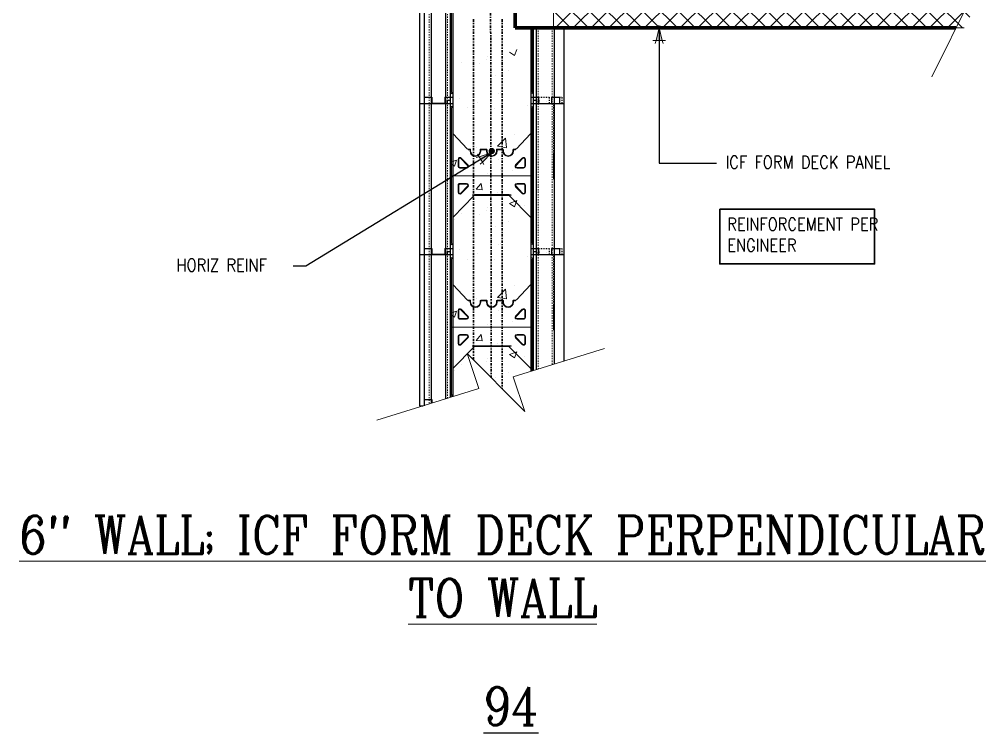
# Model space of a CAD drawing. Header units: inches. Extents: x -3.5 to 77.3, y 61.2 to 148.6.
# Drawn here: x -3.5 to 73.2, y 61.2 to 117.8 of the extents above; entities that cross this region are included whole.
import ezdxf

# ---------------------------------------------------------------- set-up
doc = ezdxf.new("R2010")
doc.units = ezdxf.units.IN
doc.header["$MEASUREMENT"] = 0
for name, pattern in [('CENTER', [2, 1.25, -0.25, 0.25, -0.25]), ('DASHED', [0.75, 0.5, -0.25]), ('DASHED2', [0.375, 0.25, -0.125]), ('HIDDEN', [0.375, 0.25, -0.125])]:
    doc.linetypes.add(name, pattern=pattern)
doc.layers.get('Defpoints').update_dxf_attribs({"color": 252})
for name, color, linetype, lineweight in [('A2 Hatch', 8, 'Continuous', 9), ('A4 medium', 7, 'Continuous', 35), ('DETAILS', 7, 'Continuous', 13), ('DIM', 3, 'Continuous', 13), ('GRADE', 5, 'Continuous', 100), ('REBAR', 2, 'CENTER', 30)]:
    doc.layers.add(name, color=color, linetype=linetype, lineweight=lineweight)
doc.styles.add('ARCTEXT', font='arctext.shx', dxfattribs={"width": 0.85})
doc.styles.add('RomanC', font='romanc.shx', dxfattribs={"width": 0.85, "height": 5})
doc.dimstyles.new('ARCTEXT1-4', dxfattribs={"dimtxt": 4, "dimasz": 2, "dimexe": 2, "dimexo": 2, "dimgap": 2, "dimtad": 1, "dimdec": 4, "dimzin": 3, "dimdsep": 46, "dimlunit": 4, "dimtxsty": 'ARCTEXT', "dimblk": 'ARCHTICK', "dimcen": 2, "dimaunit": 1, "dimadec": 0, "dimazin": 0, "dimtfac": 1, "dimtdec": 4, "dimtmove": 2, "dimatfit": 3, "dimldrblk": 'arrow', "dimfxl": 1, "dimtolj": 1, "dimtzin": 0, "dimarcsym": 0})

# ---------------------------------------------------------------- blocks, each defined once
blk = doc.blocks.new('_ArchTick')
at = {"color": 0, "linetype": 'ByBlock', "const_width": 0.15}
blk.add_lwpolyline([(-0.5, -0.5), (0.5, 0.5)], dxfattribs=at)
blk = doc.blocks.new('arrow')
at = {"layer": 'DIM'}
blk.add_hatch(color=253, dxfattribs=at).paths.add_polyline_path([(-2, 0.5), (-2, -0.5), (0, 0)])
at = {"layer": 'DIM', "lineweight": 9}
for points in [[(-2, 0.98), (-2, 0.5), (-2.47, 0.62)], [(0.37, 0.09), (0, 0)], [(0.37, -0.09), (0, 0)], [(-2, -0.98), (-2, -0.5), (-2.47, -0.62)]]:
    blk.add_lwpolyline(points, dxfattribs=at)
at = {"layer": 'DIM', "lineweight": 15}
blk.add_lwpolyline([(0, 0), (-2, -0.5), (-2, 0.5), (0, 0)], dxfattribs=at)

msp = doc.modelspace()

# ---------------------------------------------------------------- hatches: boundary and pattern name
at = {"layer": 'A2 Hatch', "ltscale": 0.15}
h = msp.add_hatch(dxfattribs=at)
h.set_pattern_fill('ANSI37', color=256, scale=8, style=0)
h.set_pattern_definition([(45, (-3731.346, 817.0727), (-0.70710678, 0.70710678), []), (135, (-3731.346, 817.0727), (-0.70710678, -0.70710678), [])])
h.paths.add_polyline_path([(38.897, 117.145), (38.897, 119.145), (72.512, 119.145), (71.525, 117.145)])

# ---------------------------------------------------------------- linework, layer by layer
at = {"color": 1}
for p, q in [((28.622, 123.645), (28.622, 111.145)), ((29.197, 123.645), (29.197, 111.145)), ((30.322, 123.645), (30.322, 111.145)), ((30.897, 123.645), (30.897, 111.145)), ((28.272, 123.145), (28.272, 111.145)), ((30.697, 123.395), (30.697, 111.145)), ((37.097, 117.145), (37.097, 111.145)), ((37.297, 117.145), (37.297, 111.145)), ((37.512, 117.145), (37.512, 111.145)), ((38.957, 117.145), (38.957, 111.145)), ((39.722, 117.145), (39.722, 111.145)), ((28.622, 111.645), (29.247, 111.645)), ((28.622, 111.645), (29.247, 111.645)), ((28.622, 111.645), (28.622, 99.145)), ((29.197, 111.645), (29.197, 99.145)), ((29.247, 111.645), (29.247, 111.145)), ((29.247, 111.645), (29.247, 111.145)), ((30.272, 111.645), (30.272, 111.145)), ((30.272, 111.645), (30.897, 111.645)), ((30.272, 111.645), (30.272, 111.145)), ((30.272, 111.645), (30.897, 111.645)), ((30.322, 111.645), (30.322, 99.145)), ((30.447, 111.395), (30.447, 111.145)), ((30.447, 111.395), (30.697, 111.395)), ((30.447, 111.395), (30.447, 111.145)), ((30.447, 111.395), (30.697, 111.395)), ((30.697, 111.395), (30.697, 99.145)), ((30.897, 111.645), (30.897, 111.145)), ((30.897, 111.645), (30.897, 99.145)), ((30.897, 111.645), (30.897, 111.145)), ((37.092, 111.645), (37.092, 111.145)), ((37.092, 111.645), (37.717, 111.645)), ((37.092, 111.645), (37.092, 111.145)), ((37.097, 111.645), (37.722, 111.645)), ((37.097, 111.645), (37.097, 111.145)), ((37.097, 111.645), (37.097, 99.145)), ((37.097, 111.645), (37.722, 111.645)), ((37.097, 111.645), (37.097, 111.145)), ((37.292, 111.395), (37.542, 111.395)), ((37.297, 111.645), (37.297, 111.145)), ((37.297, 111.395), (37.547, 111.395)), ((37.297, 111.395), (37.297, 99.145)), ((37.297, 111.395), (37.547, 111.395)), ((37.542, 111.395), (37.542, 111.145)), ((37.547, 111.395), (37.547, 111.145)), ((37.547, 111.395), (37.547, 111.145)), ((37.717, 111.645), (37.717, 111.145)), ((37.722, 111.645), (37.722, 111.145)), ((37.722, 111.645), (37.722, 111.145)), ((38.742, 111.645), (38.742, 111.145)), ((38.742, 111.645), (39.367, 111.645)), ((38.747, 111.645), (38.747, 111.145)), ((38.747, 111.645), (39.372, 111.645)), ((38.747, 111.645), (38.747, 111.145)), ((38.747, 111.645), (39.372, 111.645)), ((39.367, 111.645), (39.367, 111.145)), ((39.372, 111.645), (39.372, 111.145)), ((39.372, 111.645), (39.372, 111.145)), ((28.272, 111.145), (30.897, 111.145)), ((28.272, 111.145), (30.897, 111.145)), ((28.272, 111.145), (30.447, 111.145)), ((28.272, 111.145), (30.447, 111.145)), ((28.272, 111.145), (30.897, 111.145)), ((28.272, 111.145), (30.897, 111.145)), ((28.272, 111.145), (30.447, 111.145)), ((28.272, 111.145), (28.272, 99.145)), ((28.272, 111.145), (30.447, 111.145)), ((30.322, 111.145), (29.197, 111.145)), ((30.322, 111.145), (29.197, 111.145)), ((30.322, 111.145), (29.197, 111.145)), ((30.322, 111.145), (29.197, 111.145)), ((30.697, 111.145), (30.897, 111.145)), ((30.697, 111.145), (30.897, 111.145)), ((30.697, 111.145), (30.897, 111.145)), ((30.697, 111.145), (30.897, 111.145)), ((37.092, 111.145), (37.292, 111.145)), ((37.097, 111.145), (39.517, 111.145)), ((37.097, 111.145), (39.517, 111.145)), ((37.097, 111.145), (39.722, 111.145)), ((37.097, 111.145), (37.297, 111.145)), ((37.097, 111.145), (39.722, 111.145)), ((37.097, 111.145), (37.297, 111.145)), ((37.097, 111.145), (39.722, 111.145)), ((37.307, 111.145), (39.517, 111.145)), ((37.512, 111.145), (39.722, 111.145)), ((37.512, 111.145), (39.722, 111.145)), ((37.512, 111.145), (37.512, 99.145)), ((38.897, 111.145), (39.097, 111.145)), ((38.957, 111.145), (38.957, 99.145)), ((39.522, 111.145), (39.722, 111.145)), ((39.522, 111.145), (39.722, 111.145)), ((39.522, 111.145), (39.722, 111.145)), ((39.722, 111.145), (39.722, 99.145)), ((28.272, 99.145), (30.897, 99.145)), ((28.272, 99.145), (30.897, 99.145)), ((28.272, 99.145), (30.447, 99.145)), ((28.272, 99.145), (30.447, 99.145)), ((28.272, 99.145), (30.897, 99.145)), ((28.272, 99.145), (30.897, 99.145)), ((28.272, 99.145), (30.447, 99.145)), ((28.272, 99.145), (28.272, 87.145)), ((28.272, 99.145), (30.447, 99.145)), ((28.622, 99.645), (29.247, 99.645)), ((28.622, 99.645), (29.247, 99.645)), ((28.622, 99.645), (28.622, 87.145)), ((29.197, 99.645), (29.197, 87.345)), ((30.322, 99.145), (29.197, 99.145)), ((30.322, 99.145), (29.197, 99.145)), ((30.322, 99.145), (29.197, 99.145)), ((30.322, 99.145), (29.197, 99.145)), ((29.247, 99.645), (29.247, 99.145)), ((29.247, 99.645), (29.247, 99.145)), ((30.272, 99.645), (30.272, 99.145)), ((30.272, 99.645), (30.897, 99.645)), ((30.272, 99.645), (30.272, 99.145)), ((30.272, 99.645), (30.897, 99.645)), ((30.322, 99.645), (30.322, 87.698)), ((30.447, 99.395), (30.447, 99.145)), ((30.447, 99.395), (30.697, 99.395)), ((30.447, 99.395), (30.447, 99.145)), ((30.447, 99.395), (30.697, 99.395)), ((30.697, 99.395), (30.697, 87.815)), ((30.697, 99.145), (30.897, 99.145)), ((30.697, 99.145), (30.897, 99.145)), ((30.697, 99.145), (30.897, 99.145)), ((30.697, 99.145), (30.897, 99.145)), ((30.897, 99.645), (30.897, 99.145)), ((30.897, 99.645), (30.897, 87.877)), ((30.897, 99.645), (30.897, 99.145)), ((37.092, 99.645), (37.092, 99.145)), ((37.092, 99.645), (37.717, 99.645)), ((37.092, 99.645), (37.092, 99.145)), ((37.092, 99.145), (37.292, 99.145)), ((37.097, 99.645), (37.722, 99.645)), ((37.097, 99.645), (37.097, 99.145)), ((37.097, 99.645), (37.097, 89.885)), ((37.097, 99.645), (37.722, 99.645)), ((37.097, 99.645), (37.097, 99.145)), ((37.097, 99.145), (39.517, 99.145)), ((37.097, 99.145), (39.517, 99.145)), ((37.097, 99.145), (39.722, 99.145)), ((37.097, 99.145), (37.297, 99.145)), ((37.097, 99.145), (39.722, 99.145)), ((37.097, 99.145), (37.297, 99.145)), ((37.097, 99.145), (39.722, 99.145)), ((37.292, 99.395), (37.542, 99.395)), ((37.297, 99.645), (37.297, 99.145)), ((37.297, 99.395), (37.547, 99.395)), ((37.297, 99.395), (37.297, 89.947)), ((37.297, 99.395), (37.547, 99.395)), ((37.307, 99.145), (39.517, 99.145)), ((37.512, 99.145), (39.722, 99.145)), ((37.512, 99.145), (39.722, 99.145)), ((37.512, 99.145), (37.512, 90.013)), ((37.542, 99.395), (37.542, 99.145)), ((37.547, 99.395), (37.547, 99.145)), ((37.547, 99.395), (37.547, 99.145)), ((37.717, 99.645), (37.717, 99.145)), ((37.722, 99.645), (37.722, 99.145)), ((37.722, 99.645), (37.722, 99.145)), ((38.742, 99.645), (38.742, 99.145)), ((38.742, 99.645), (39.367, 99.645)), ((38.747, 99.645), (38.747, 99.145)), ((38.747, 99.645), (39.372, 99.645)), ((38.747, 99.645), (38.747, 99.145)), ((38.747, 99.645), (39.372, 99.645)), ((38.897, 99.145), (39.097, 99.145)), ((38.957, 99.145), (38.957, 90.461)), ((39.367, 99.645), (39.367, 99.145)), ((39.372, 99.645), (39.372, 99.145)), ((39.372, 99.645), (39.372, 99.145)), ((39.522, 99.145), (39.722, 99.145)), ((39.522, 99.145), (39.722, 99.145)), ((39.522, 99.145), (39.722, 99.145)), ((39.722, 99.145), (39.722, 90.698)), ((28.622, 87.645), (29.247, 87.645)), ((29.247, 87.645), (29.247, 87.361)), ((28.272, 87.145), (28.555, 87.145)), ((28.272, 87.145), (28.555, 87.145)), ((28.272, 87.145), (28.555, 87.145)), ((28.272, 87.145), (28.555, 87.145))]:
    msp.add_line(p, q, dxfattribs=at)
at = {"color": 1, "linetype": 'HIDDEN', "ltscale": 0.02}
for p, q in [((28.622, 111.645), (29.247, 111.645)), ((28.622, 111.645), (28.622, 111.145)), ((28.622, 111.645), (29.247, 111.645)), ((28.622, 111.645), (28.622, 111.145)), ((29.247, 111.645), (29.247, 111.145)), ((29.247, 111.645), (29.247, 111.145)), ((30.272, 111.645), (30.272, 111.145)), ((30.272, 111.645), (30.897, 111.645)), ((30.272, 111.645), (30.272, 111.145)), ((30.272, 111.645), (30.897, 111.645)), ((37.092, 111.645), (37.717, 111.645)), ((37.092, 111.645), (37.717, 111.645)), ((37.097, 111.645), (37.722, 111.645)), ((37.097, 111.645), (37.722, 111.645)), ((37.292, 111.395), (37.292, 111.145)), ((37.292, 111.395), (37.542, 111.395)), ((37.292, 111.395), (37.292, 111.145)), ((37.292, 111.395), (37.542, 111.395)), ((37.297, 111.645), (38.547, 111.645)), ((37.297, 111.395), (37.297, 111.145)), ((37.297, 111.395), (37.547, 111.395)), ((37.297, 111.395), (37.297, 111.145)), ((37.297, 111.395), (37.547, 111.395)), ((37.497, 111.395), (37.747, 111.395)), ((37.542, 111.395), (37.542, 111.145)), ((37.542, 111.395), (37.542, 111.145)), ((37.547, 111.395), (37.547, 111.145)), ((37.547, 111.395), (37.547, 111.145)), ((37.717, 111.645), (37.717, 111.145)), ((37.717, 111.645), (37.717, 111.145)), ((37.722, 111.645), (37.722, 111.145)), ((37.722, 111.645), (37.722, 111.145)), ((37.747, 111.395), (37.747, 111.145)), ((38.547, 111.645), (38.547, 111.145)), ((38.742, 111.645), (38.742, 111.145)), ((38.742, 111.645), (39.367, 111.645)), ((38.742, 111.645), (38.742, 111.145)), ((38.742, 111.645), (39.367, 111.645)), ((38.747, 111.645), (38.747, 111.145)), ((38.747, 111.645), (39.372, 111.645)), ((38.747, 111.645), (38.747, 111.145)), ((38.747, 111.645), (39.372, 111.645)), ((38.947, 111.645), (38.947, 111.145)), ((38.947, 111.645), (39.572, 111.645)), ((39.367, 111.645), (39.367, 111.145)), ((39.367, 111.645), (39.367, 111.145)), ((39.372, 111.645), (39.372, 111.145)), ((39.372, 111.645), (39.372, 111.145)), ((39.572, 111.645), (39.572, 111.145)), ((28.622, 99.645), (29.247, 99.645)), ((28.622, 99.645), (28.622, 99.145)), ((28.622, 99.645), (29.247, 99.645)), ((28.622, 99.645), (28.622, 99.145)), ((29.247, 99.645), (29.247, 99.145)), ((29.247, 99.645), (29.247, 99.145)), ((30.272, 99.645), (30.272, 99.145)), ((30.272, 99.645), (30.897, 99.645)), ((30.272, 99.645), (30.272, 99.145)), ((30.272, 99.645), (30.897, 99.645)), ((37.092, 99.645), (37.717, 99.645)), ((37.092, 99.645), (37.717, 99.645)), ((37.097, 99.645), (37.722, 99.645)), ((37.097, 99.645), (37.722, 99.645)), ((37.292, 99.395), (37.292, 99.145)), ((37.292, 99.395), (37.542, 99.395)), ((37.292, 99.395), (37.292, 99.145)), ((37.292, 99.395), (37.542, 99.395)), ((37.297, 99.645), (38.547, 99.645)), ((37.297, 99.395), (37.297, 99.145)), ((37.297, 99.395), (37.547, 99.395)), ((37.297, 99.395), (37.297, 99.145)), ((37.297, 99.395), (37.547, 99.395)), ((37.497, 99.395), (37.747, 99.395)), ((37.542, 99.395), (37.542, 99.145)), ((37.542, 99.395), (37.542, 99.145)), ((37.547, 99.395), (37.547, 99.145)), ((37.547, 99.395), (37.547, 99.145)), ((37.717, 99.645), (37.717, 99.145)), ((37.717, 99.645), (37.717, 99.145)), ((37.722, 99.645), (37.722, 99.145)), ((37.722, 99.645), (37.722, 99.145)), ((37.747, 99.395), (37.747, 99.145)), ((38.547, 99.645), (38.547, 99.145)), ((38.742, 99.645), (38.742, 99.145)), ((38.742, 99.645), (39.367, 99.645)), ((38.742, 99.645), (38.742, 99.145)), ((38.742, 99.645), (39.367, 99.645)), ((38.747, 99.645), (38.747, 99.145)), ((38.747, 99.645), (39.372, 99.645)), ((38.747, 99.645), (38.747, 99.145)), ((38.747, 99.645), (39.372, 99.645)), ((38.947, 99.645), (38.947, 99.145)), ((38.947, 99.645), (39.572, 99.645)), ((39.367, 99.645), (39.367, 99.145)), ((39.367, 99.645), (39.367, 99.145)), ((39.372, 99.645), (39.372, 99.145)), ((39.372, 99.645), (39.372, 99.145)), ((39.572, 99.645), (39.572, 99.145)), ((28.622, 87.645), (29.247, 87.645)), ((28.622, 87.645), (28.622, 87.145)), ((29.247, 87.645), (29.247, 87.361))]:
    msp.add_line(p, q, dxfattribs=at)
at = {"ltscale": 0.15}
for p, q in [((29.247, 111.145), (30.272, 111.145)), ((29.247, 111.145), (30.272, 111.145)), ((29.247, 111.145), (30.272, 111.145)), ((29.247, 111.145), (30.272, 111.145)), ((29.247, 99.145), (30.272, 99.145)), ((29.247, 99.145), (30.272, 99.145)), ((29.247, 99.145), (30.272, 99.145)), ((29.247, 99.145), (30.272, 99.145))]:
    msp.add_line(p, q, dxfattribs=at)
at = {"ltscale": 0.15, "const_width": 0.25}
msp.add_lwpolyline([(33.872, 107.37, 1), (34.122, 107.37, 1)], format="xyb", close=True, dxfattribs=at)
at = {"layer": 'A2 Hatch', "linetype": 'DASHED2', "ltscale": 0.15}
for p, q in [((29.037, 123.645), (29.037, 111.145)), ((30.482, 123.645), (30.482, 111.145)), ((37.672, 117.145), (37.672, 111.145)), ((38.797, 117.145), (38.797, 111.145)), ((29.037, 111.645), (29.037, 99.145)), ((30.482, 111.645), (30.482, 99.145)), ((37.672, 111.145), (37.672, 99.145)), ((38.797, 111.145), (38.797, 99.145)), ((29.037, 99.645), (29.037, 87.295)), ((30.482, 99.645), (30.482, 87.748)), ((37.672, 99.145), (37.672, 90.063)), ((38.797, 99.145), (38.797, 90.412))]:
    msp.add_line(p, q, dxfattribs=at)
at = {"layer": 'A2 Hatch', "ltscale": 0.15}
for p, q in [((38.897, 117.145), (38.897, 119.145)), ((38.897, 117.145), (71.51, 117.145)), ((35.416, 115.217), (35.814, 114.949)), ((35.814, 114.949), (35.976, 115.432)), ((31.576, 114.411), (31.576, 114.411)), ((33.063, 114.323), (33.063, 114.323)), ((33.579, 114.675), (33.579, 114.675)), ((33.647, 114.862), (33.647, 114.862)), ((35.334, 113.787), (35.334, 113.787)), ((34.321, 113.393), (34.321, 113.393)), ((34.71, 112.046), (34.71, 112.046)), ((31.475, 111.519), (31.475, 111.519)), ((34.504, 111.918), (34.504, 111.918)), ((38.378, 111.33), (38.378, 111.33)), ((32.055, 110.795), (32.055, 110.795)), ((32.526, 111.197), (32.526, 111.197)), ((32.838, 111.212), (32.838, 111.212)), ((34.223, 110.73), (34.223, 110.73)), ((36.796, 111.016), (36.796, 111.016)), ((36.796, 111.016), (36.796, 111.016)), ((34.454, 107.748), (35.078, 108.397)), ((35.166, 107.638), (35.077, 108.397)), ((35.786, 108.721), (35.786, 108.721)), ((32.756, 107.68), (32.756, 107.68)), ((34.454, 107.748), (35.166, 107.637)), ((30.838, 106.514), (31.201, 106.653)), ((30.934, 107.13), (30.934, 107.13)), ((31.038, 106.17), (31.201, 106.653)), ((34.515, 106.719), (34.515, 106.719)), ((35.205, 106.95), (35.205, 106.95)), ((38.897, 105.145), (38.897, 107.145)), ((30.838, 106.305), (31.038, 106.17)), ((34.673, 105.923), (34.673, 105.923)), ((33.681, 105.566), (33.681, 105.566)), ((35.684, 105.83), (35.684, 105.83)), ((32.767, 104.341), (33.153, 104.801)), ((32.767, 104.341), (33.245, 104.299)), ((33.245, 104.299), (33.153, 104.801)), ((34.418, 104.056), (34.418, 104.056)), ((33.647, 102.862), (33.647, 102.862)), ((35.416, 103.217), (35.976, 103.432)), ((35.416, 103.217), (35.814, 102.949)), ((35.814, 102.949), (35.976, 103.432)), ((36.609, 103.073), (36.609, 103.073)), ((31.576, 102.411), (31.576, 102.411)), ((33.063, 102.323), (33.063, 102.323)), ((33.579, 102.675), (33.579, 102.675)), ((31.063, 101.968), (31.063, 101.968)), ((34.321, 101.393), (34.321, 101.393)), ((35.334, 101.787), (35.334, 101.787)), ((34.504, 99.918), (34.504, 99.918)), ((34.71, 100.046), (34.71, 100.046)), ((31.475, 99.519), (31.475, 99.519)), ((32.526, 99.197), (32.526, 99.197)), ((32.838, 99.212), (32.838, 99.212)), ((36.796, 99.016), (36.796, 99.016)), ((36.796, 99.016), (36.796, 99.016)), ((38.378, 99.33), (38.378, 99.33)), ((32.055, 98.795), (32.055, 98.795)), ((34.223, 98.73), (34.223, 98.73)), ((35.786, 96.721), (35.786, 96.721)), ((34.454, 95.748), (35.078, 96.397)), ((35.166, 95.638), (35.077, 96.397)), ((32.756, 95.68), (32.756, 95.68)), ((34.454, 95.748), (35.166, 95.637)), ((38.897, 93.145), (38.897, 95.145)), ((30.838, 94.514), (31.201, 94.653)), ((30.934, 95.13), (30.934, 95.13)), ((31.038, 94.17), (31.201, 94.653)), ((34.515, 94.719), (34.515, 94.719)), ((35.205, 94.95), (35.205, 94.95)), ((30.838, 94.305), (31.038, 94.17)), ((34.673, 93.923), (34.673, 93.923)), ((35.684, 93.83), (35.684, 93.83)), ((33.681, 93.566), (33.681, 93.566)), ((32.767, 92.341), (33.153, 92.801)), ((32.767, 92.341), (33.245, 92.299)), ((33.245, 92.299), (33.153, 92.801)), ((34.418, 92.056), (34.418, 92.056)), ((35.416, 91.217), (35.976, 91.432)), ((35.814, 90.949), (35.976, 91.432)), ((33.579, 90.675), (33.579, 90.675)), ((33.647, 90.862), (33.647, 90.862)), ((35.416, 91.217), (35.814, 90.949)), ((36.609, 91.073), (36.609, 91.073)), ((31.063, 89.968), (31.063, 89.968)), ((31.576, 90.411), (31.576, 90.411)), ((33.063, 90.323), (33.063, 90.323)), ((35.334, 89.787), (35.334, 89.787)), ((34.321, 89.393), (34.321, 89.393))]:
    msp.add_line(p, q, dxfattribs=at)
at = {"layer": 'A2 Hatch', "linetype": 'DASHED', "ltscale": 0.15}
for p, q in [((38.897, 107.145), (38.897, 111.145)), ((38.897, 95.145), (38.897, 99.145))]:
    msp.add_line(p, q, dxfattribs=at)
at = {"layer": 'A4 medium', "ltscale": 0.15}
msp.add_lwpolyline([(52.097, 102.75), (64.392, 102.75), (64.392, 98.408), (52.097, 98.408)], close=True, dxfattribs=at)
at = {"layer": 'DETAILS', "color": 6, "lineweight": 20}
for p, q in [((30.797, 122.77), (30.797, 112.072)), ((30.897, 120.815), (30.897, 114.053)), ((37.097, 114.053), (37.097, 117.145)), ((37.197, 117.145), (37.197, 112.072)), ((30.897, 112.045), (30.897, 114.053)), ((37.097, 114.053), (37.097, 112.045)), ((30.79, 112.047), (30.744, 111.968)), ((30.79, 112.047), (30.744, 111.968)), ((30.797, 112.109), (30.797, 112.072)), ((30.797, 112.109), (30.797, 112.072)), ((30.831, 111.918), (30.89, 112.02)), ((30.831, 111.918), (30.89, 112.02)), ((37.103, 112.02), (37.163, 111.918)), ((37.103, 112.02), (37.163, 111.918)), ((37.197, 112.072), (37.197, 112.109)), ((37.197, 112.072), (37.197, 112.109)), ((37.249, 111.968), (37.203, 112.047)), ((37.249, 111.968), (37.203, 112.047)), ((30.744, 111.968), (30.831, 111.918)), ((30.744, 111.968), (30.831, 111.918)), ((37.163, 111.918), (37.249, 111.968)), ((37.163, 111.918), (37.249, 111.968)), ((30.744, 110.872), (30.831, 110.922)), ((30.744, 110.872), (30.831, 110.922)), ((30.79, 110.792), (30.744, 110.872)), ((30.79, 110.792), (30.744, 110.872)), ((30.797, 110.77), (30.797, 100.072)), ((30.797, 110.731), (30.797, 110.767)), ((30.797, 110.731), (30.797, 110.767)), ((30.831, 110.922), (30.89, 110.819)), ((30.831, 110.922), (30.89, 110.819)), ((30.897, 110.794), (30.897, 108.815)), ((37.097, 108.815), (37.097, 110.794)), ((37.103, 110.819), (37.163, 110.922)), ((37.163, 110.922), (37.249, 110.872)), ((37.197, 110.77), (37.197, 100.072)), ((37.197, 110.767), (37.197, 110.731)), ((37.249, 110.872), (37.203, 110.792)), ((30.897, 108.815), (30.897, 102.053)), ((30.925, 108.746), (32.042, 107.555)), ((35.951, 107.555), (37.069, 108.746)), ((37.097, 102.053), (37.097, 108.815)), ((32.114, 107.525), (32.122, 107.525)), ((32.272, 107.525), (32.114, 107.525)), ((32.122, 107.525), (32.122, 107.475)), ((32.122, 107.475), (32.222, 107.475)), ((32.272, 107.425), (32.272, 107.37)), ((32.322, 107.37), (32.322, 107.475)), ((33.072, 107.475), (33.072, 107.37)), ((33.572, 107.525), (33.122, 107.525)), ((33.122, 107.37), (33.122, 107.425)), ((33.172, 107.475), (33.522, 107.475)), ((33.572, 107.425), (33.572, 107.37)), ((33.622, 107.37), (33.622, 107.475)), ((34.372, 107.475), (34.372, 107.37)), ((34.872, 107.525), (34.422, 107.525)), ((34.422, 107.37), (34.422, 107.425)), ((34.472, 107.475), (34.822, 107.475)), ((34.872, 107.425), (34.872, 107.37)), ((34.922, 107.37), (34.922, 107.475)), ((35.672, 107.475), (35.672, 107.37)), ((35.879, 107.525), (35.722, 107.525)), ((35.722, 107.37), (35.722, 107.425)), ((35.772, 107.475), (35.872, 107.475)), ((35.872, 107.475), (35.872, 107.525)), ((35.872, 107.525), (35.879, 107.525)), ((31.322, 106.706), (31.322, 106.165)), ((31.372, 106.706), (31.372, 106.165)), ((32.063, 106.234), (31.544, 106.775)), ((32.099, 106.269), (31.58, 106.81)), ((36.414, 106.81), (35.894, 106.269)), ((36.45, 106.775), (35.93, 106.234)), ((36.622, 106.165), (36.622, 106.706)), ((36.672, 106.165), (36.672, 106.706)), ((31.472, 106.065), (31.991, 106.065)), ((31.472, 106.015), (31.991, 106.015)), ((36.002, 106.065), (36.522, 106.065)), ((36.002, 106.015), (36.522, 106.015)), ((30.797, 105.395), (37.197, 105.395)), ((31.322, 104.645), (31.322, 104.104)), ((31.372, 104.645), (31.372, 104.104)), ((31.991, 104.795), (31.472, 104.795)), ((31.991, 104.745), (31.472, 104.745)), ((31.544, 104.034), (32.063, 104.575)), ((31.58, 104), (32.099, 104.541)), ((35.894, 104.541), (36.414, 104)), ((35.93, 104.575), (36.45, 104.034)), ((36.522, 104.795), (36.002, 104.795)), ((36.522, 104.745), (36.002, 104.745)), ((36.622, 104.104), (36.622, 104.645)), ((36.672, 104.104), (36.672, 104.645)), ((30.926, 102.124), (32.578, 103.801)), ((32.627, 103.915), (32.47, 103.9)), ((32.47, 103.88), (32.627, 103.865)), ((33.997, 103.915), (32.627, 103.915)), ((32.627, 103.865), (33.997, 103.865)), ((32.684, 103.845), (33.997, 103.845)), ((35.367, 103.915), (33.997, 103.915)), ((33.997, 103.865), (35.367, 103.865)), ((33.997, 103.845), (35.31, 103.845)), ((35.523, 103.9), (35.367, 103.915)), ((35.367, 103.865), (35.523, 103.88)), ((35.416, 103.801), (37.067, 102.124)), ((30.897, 100.045), (30.897, 102.053)), ((37.097, 102.053), (37.097, 100.045)), ((30.79, 100.047), (30.744, 99.968)), ((30.79, 100.047), (30.744, 99.968)), ((30.744, 99.968), (30.831, 99.918)), ((30.744, 99.968), (30.831, 99.918)), ((30.797, 100.109), (30.797, 100.072)), ((30.797, 100.109), (30.797, 100.072)), ((30.831, 99.918), (30.89, 100.02)), ((30.831, 99.918), (30.89, 100.02)), ((37.103, 100.02), (37.163, 99.918)), ((37.103, 100.02), (37.163, 99.918)), ((37.163, 99.918), (37.249, 99.968)), ((37.163, 99.918), (37.249, 99.968)), ((37.197, 100.072), (37.197, 100.109)), ((37.197, 100.072), (37.197, 100.109)), ((37.249, 99.968), (37.203, 100.047)), ((37.249, 99.968), (37.203, 100.047)), ((30.744, 98.872), (30.831, 98.922)), ((30.744, 98.872), (30.831, 98.922)), ((30.79, 98.792), (30.744, 98.872)), ((30.79, 98.792), (30.744, 98.872)), ((30.797, 98.77), (30.797, 88.072)), ((30.797, 98.731), (30.797, 98.767)), ((30.797, 98.731), (30.797, 98.767)), ((30.831, 98.922), (30.89, 98.819)), ((30.831, 98.922), (30.89, 98.819)), ((30.897, 98.794), (30.897, 96.815)), ((37.097, 96.815), (37.097, 98.794)), ((37.103, 98.819), (37.163, 98.922)), ((37.163, 98.922), (37.249, 98.872)), ((37.197, 98.77), (37.197, 89.916)), ((37.197, 98.767), (37.197, 98.731)), ((37.249, 98.872), (37.203, 98.792)), ((30.897, 96.815), (30.897, 90.053)), ((30.925, 96.746), (32.042, 95.555)), ((35.951, 95.555), (37.069, 96.746)), ((37.097, 90.053), (37.097, 96.815)), ((32.114, 95.525), (32.122, 95.525)), ((32.272, 95.525), (32.114, 95.525)), ((32.122, 95.525), (32.122, 95.475)), ((32.122, 95.475), (32.222, 95.475)), ((32.272, 95.425), (32.272, 95.37)), ((32.322, 95.37), (32.322, 95.475)), ((33.072, 95.475), (33.072, 95.37)), ((33.572, 95.525), (33.122, 95.525)), ((33.122, 95.37), (33.122, 95.425)), ((33.172, 95.475), (33.522, 95.475)), ((33.572, 95.425), (33.572, 95.37)), ((33.622, 95.37), (33.622, 95.475)), ((34.372, 95.475), (34.372, 95.37)), ((34.872, 95.525), (34.422, 95.525)), ((34.422, 95.37), (34.422, 95.425)), ((34.472, 95.475), (34.822, 95.475)), ((34.872, 95.425), (34.872, 95.37)), ((34.922, 95.37), (34.922, 95.475)), ((35.672, 95.475), (35.672, 95.37)), ((35.879, 95.525), (35.722, 95.525)), ((35.722, 95.37), (35.722, 95.425)), ((35.772, 95.475), (35.872, 95.475)), ((35.872, 95.475), (35.872, 95.525)), ((35.872, 95.525), (35.879, 95.525)), ((31.322, 94.706), (31.322, 94.165)), ((31.372, 94.706), (31.372, 94.165)), ((32.063, 94.234), (31.544, 94.775)), ((32.099, 94.269), (31.58, 94.81)), ((36.414, 94.81), (35.894, 94.269)), ((36.45, 94.775), (35.93, 94.234)), ((36.622, 94.165), (36.622, 94.706)), ((36.672, 94.165), (36.672, 94.706)), ((31.472, 94.065), (31.991, 94.065)), ((31.472, 94.015), (31.991, 94.015)), ((36.002, 94.065), (36.522, 94.065)), ((36.002, 94.015), (36.522, 94.015)), ((30.797, 93.395), (37.197, 93.395)), ((31.322, 92.645), (31.322, 92.104)), ((31.372, 92.645), (31.372, 92.104)), ((31.991, 92.795), (31.472, 92.795)), ((31.991, 92.745), (31.472, 92.745)), ((31.544, 92.034), (32.063, 92.575)), ((31.58, 92), (32.099, 92.541)), ((35.894, 92.541), (36.414, 92)), ((35.93, 92.575), (36.45, 92.034)), ((36.522, 92.795), (36.002, 92.795)), ((36.522, 92.745), (36.002, 92.745)), ((36.622, 92.104), (36.622, 92.645)), ((36.672, 92.104), (36.672, 92.645)), ((30.926, 90.124), (32.578, 91.801)), ((32.627, 91.915), (32.47, 91.9)), ((32.47, 91.88), (32.627, 91.865)), ((33.997, 91.915), (32.627, 91.915)), ((32.627, 91.865), (33.997, 91.865)), ((32.684, 91.845), (33.997, 91.845)), ((35.367, 91.915), (33.997, 91.915)), ((33.997, 91.865), (35.367, 91.865)), ((33.997, 91.845), (35.31, 91.845)), ((35.523, 91.9), (35.367, 91.915)), ((35.367, 91.865), (35.523, 91.88)), ((35.416, 91.801), (37.067, 90.124)), ((30.897, 88.045), (30.897, 90.053)), ((37.097, 90.053), (37.097, 89.885)), ((30.79, 88.047), (30.744, 87.968)), ((30.79, 88.047), (30.744, 87.968)), ((30.744, 87.968), (30.831, 87.918)), ((30.744, 87.968), (30.831, 87.918)), ((30.797, 88.109), (30.797, 88.072)), ((30.797, 88.109), (30.797, 88.072)), ((30.831, 87.918), (30.89, 88.02)), ((30.831, 87.918), (30.89, 88.02))]:
    msp.add_line(p, q, dxfattribs=at)
for centre, radius, start, end in [((30.897, 115.308), 0.1, 180, 209.74488), ((30.747, 112.072), 0.05, 330, 360), ((30.747, 112.072), 0.05, 330, 360), ((30.847, 112.045), 0.05, 330, 360), ((30.847, 112.045), 0.05, 330, 360), ((37.147, 112.045), 0.05, 180, 210), ((37.147, 112.045), 0.05, 180, 210), ((37.247, 112.072), 0.05, 180, 210), ((37.247, 112.072), 0.05, 180, 210), ((30.747, 110.767), 0.05, 0, 30), ((30.747, 110.767), 0.05, 0, 30), ((30.847, 110.794), 0.05, 0, 30), ((30.847, 110.794), 0.05, 0, 30), ((37.147, 110.794), 0.05, 150, 180), ((37.247, 110.767), 0.05, 150, 180), ((30.997, 108.815), 0.1, 180, 223.83086), ((36.997, 108.815), 0.1, 316.16914, 360), ((32.114, 107.625), 0.1, 223.83086, 270), ((32.222, 107.425), 0.05, 360, 90), ((32.272, 107.475), 0.05, 0, 90), ((33.122, 107.475), 0.05, 90, 180), ((33.172, 107.425), 0.05, 90, 180), ((33.522, 107.425), 0.05, 360, 90), ((33.572, 107.475), 0.05, 0, 90), ((34.422, 107.475), 0.05, 90, 180), ((34.472, 107.425), 0.05, 90, 180), ((34.822, 107.425), 0.05, 0, 90), ((34.872, 107.475), 0.05, 0, 90), ((35.722, 107.475), 0.05, 90, 180), ((35.772, 107.425), 0.05, 90, 180), ((35.879, 107.625), 0.1, 270, 316.16914), ((31.472, 106.706), 0.15, 43.83086, 180), ((31.472, 106.706), 0.1, 43.83086, 180), ((32.697, 107.37), 0.425, 180, 360), ((32.697, 107.37), 0.375, 180, 0), ((33.997, 107.37), 0.425, 180, 270), ((33.997, 107.37), 0.375, 180, 270), ((33.997, 107.37), 0.425, 270, 0), ((33.997, 107.37), 0.375, 270, 0), ((35.297, 107.37), 0.425, 180, 0), ((35.297, 107.37), 0.375, 180, 0), ((36.522, 106.706), 0.15, 0, 136.16914), ((36.522, 106.706), 0.1, 0, 136.16914), ((31.472, 106.165), 0.15, 180, 270), ((31.472, 106.165), 0.1, 180, 270), ((31.991, 106.165), 0.15, 270, 43.83086), ((31.991, 106.165), 0.1, 270, 43.83086), ((36.002, 106.165), 0.15, 136.16914, 270), ((36.002, 106.165), 0.1, 136.16914, 270), ((36.522, 106.165), 0.15, 270, 0), ((36.522, 106.165), 0.1, 270, 360), ((31.472, 104.645), 0.15, 90, 180), ((31.472, 104.645), 0.1, 90, 180), ((31.991, 104.645), 0.15, 316.16914, 90), ((31.991, 104.645), 0.1, 316.16914, 90), ((36.002, 104.645), 0.15, 90, 223.83086), ((36.002, 104.645), 0.1, 90, 223.83086), ((36.522, 104.645), 0.15, 360, 90), ((36.522, 104.645), 0.1, 0, 90), ((31.472, 104.104), 0.15, 180, 316.16914), ((31.472, 104.104), 0.1, 180, 316.16914), ((32.472, 103.89), 0.01, 97.40989, 262.59011), ((32.684, 103.695), 0.15, 90, 135), ((35.31, 103.695), 0.15, 45, 90), ((35.522, 103.89), 0.01, 277.40989, 82.59011), ((36.522, 104.104), 0.15, 223.83086, 360), ((36.522, 104.104), 0.1, 223.83086, 0), ((30.897, 103.308), 0.1, 180, 209.74488), ((30.997, 102.053), 0.1, 135, 180), ((36.997, 102.053), 0.1, 360, 45), ((30.747, 100.072), 0.05, 330, 360), ((30.747, 100.072), 0.05, 330, 360), ((30.847, 100.045), 0.05, 330, 360), ((30.847, 100.045), 0.05, 330, 360), ((37.147, 100.045), 0.05, 180, 210), ((37.147, 100.045), 0.05, 180, 210), ((37.247, 100.072), 0.05, 180, 210), ((37.247, 100.072), 0.05, 180, 210), ((30.747, 98.767), 0.05, 0, 30), ((30.747, 98.767), 0.05, 0, 30), ((30.847, 98.794), 0.05, 0, 30), ((30.847, 98.794), 0.05, 0, 30), ((37.147, 98.794), 0.05, 150, 180), ((37.247, 98.767), 0.05, 150, 180), ((30.997, 96.815), 0.1, 180, 223.83086), ((36.997, 96.815), 0.1, 316.16914, 360), ((32.114, 95.625), 0.1, 223.83086, 270), ((32.222, 95.425), 0.05, 360, 90), ((32.272, 95.475), 0.05, 0, 90), ((32.697, 95.37), 0.425, 180, 360), ((32.697, 95.37), 0.375, 180, 0), ((33.122, 95.475), 0.05, 90, 180), ((33.172, 95.425), 0.05, 90, 180), ((33.522, 95.425), 0.05, 360, 90), ((33.572, 95.475), 0.05, 0, 90), ((33.997, 95.37), 0.425, 180, 270), ((33.997, 95.37), 0.375, 180, 270), ((33.997, 95.37), 0.425, 270, 0), ((33.997, 95.37), 0.375, 270, 0), ((34.422, 95.475), 0.05, 90, 180), ((34.472, 95.425), 0.05, 90, 180), ((34.822, 95.425), 0.05, 0, 90), ((34.872, 95.475), 0.05, 0, 90), ((35.297, 95.37), 0.425, 180, 0), ((35.297, 95.37), 0.375, 180, 0), ((35.722, 95.475), 0.05, 90, 180), ((35.772, 95.425), 0.05, 90, 180), ((35.879, 95.625), 0.1, 270, 316.16914), ((31.472, 94.706), 0.15, 43.83086, 180), ((31.472, 94.706), 0.1, 43.83086, 180), ((36.522, 94.706), 0.15, 0, 136.16914), ((36.522, 94.706), 0.1, 0, 136.16914), ((31.472, 94.165), 0.15, 180, 270), ((31.472, 94.165), 0.1, 180, 270), ((31.991, 94.165), 0.15, 270, 43.83086), ((31.991, 94.165), 0.1, 270, 43.83086), ((36.002, 94.165), 0.15, 136.16914, 270), ((36.002, 94.165), 0.1, 136.16914, 270), ((36.522, 94.165), 0.15, 270, 0), ((36.522, 94.165), 0.1, 270, 360), ((31.472, 92.645), 0.15, 90, 180), ((31.472, 92.104), 0.15, 180, 316.16914), ((31.472, 92.645), 0.1, 90, 180), ((31.472, 92.104), 0.1, 180, 316.16914), ((31.991, 92.645), 0.15, 316.16914, 90), ((31.991, 92.645), 0.1, 316.16914, 90), ((36.002, 92.645), 0.15, 90, 223.83086), ((36.002, 92.645), 0.1, 90, 223.83086), ((36.522, 92.104), 0.15, 223.83086, 360), ((36.522, 92.104), 0.1, 223.83086, 0), ((36.522, 92.645), 0.15, 360, 90), ((36.522, 92.645), 0.1, 0, 90), ((30.897, 91.308), 0.1, 180, 209.74488), ((32.472, 91.89), 0.01, 97.40989, 262.59011), ((32.684, 91.695), 0.15, 90, 135), ((35.31, 91.695), 0.15, 45, 90), ((35.522, 91.89), 0.01, 277.40989, 82.59011), ((30.997, 90.053), 0.1, 135, 180), ((36.997, 90.053), 0.1, 360, 45), ((30.747, 88.072), 0.05, 330, 360), ((30.747, 88.072), 0.05, 330, 360), ((30.847, 88.045), 0.05, 330, 360), ((30.847, 88.045), 0.05, 330, 360)]:
    msp.add_arc(centre, radius, start, end, dxfattribs=at)
at = {"layer": 'DIM'}
msp.add_line((72.332, 120.144), (68.938, 113.266), dxfattribs=at)
msp.add_lwpolyline([(42.953, 91.7), (35.701, 89.452), (36.637, 86.692), (32.041, 91.288), (32.977, 88.528), (24.887, 85.997)], dxfattribs=at)
at = {"layer": 'GRADE', "ltscale": 0.15}
for p, q in [((35.851, 125.145), (35.851, 117.145)), ((35.851, 117.145), (70.852, 117.145))]:
    msp.add_line(p, q, dxfattribs=at)
at = {"layer": 'REBAR', "ltscale": 0.15}
for p, q in [((33.895, 125.145), (33.964, 89.365)), ((32.541, 117.825), (32.541, 90.788)), ((34.818, 117.825), (34.818, 88.511))]:
    msp.add_line(p, q, dxfattribs=at)

# ---------------------------------------------------------------- texts
at = {"layer": 'Defpoints', "insert": (35.53, 64.8), "char_height": 3, "width": 90.08, "attachment_point": 2, "style": 'RomanC'}
msp.add_mtext('{\\L94\\P}\\P            ', dxfattribs=at)
at = {"layer": 'DIM', "color": 3, "char_height": 1, "attachment_point": 1, "style": 'RomanC'}
for s, insert, width in [('ICF FORM DECK PANEL', (52.563, 106.986), 22.68955), ('REINFORCEMENT PER ENGINEER', (52.695, 102.064), 13.32674), ('HORIZ REINF ', (8.965, 98.811), 22.68955)]:
    msp.add_mtext(s, dxfattribs=dict(at, insert=insert, width=width))
at = {"layer": 'DIM', "insert": (34.851, 78.407), "char_height": 3, "width": 84.88602, "attachment_point": 2, "style": 'ARCTEXT'}
msp.add_mtext('{\\Fromanc.shx|c0;\\L6" WALL; ICF FORM DECK PERPENDICULAR TO WALL}\\P\\P            ', dxfattribs=at)

# ---------------------------------------------------------------- leaders
at = {"layer": 'DIM'}
for points in [[(47.289, 117.145), (47.285, 106.394), (51.847, 106.394)], [(33.979, 107.228), (19.23, 98.225), (18.23, 98.225)]]:
    msp.add_leader(points, dimstyle='ARCTEXT1-4', override={"dimasz": 0.5, "dimtad": 0}, dxfattribs=at)

doc.saveas('drawing.dxf')
